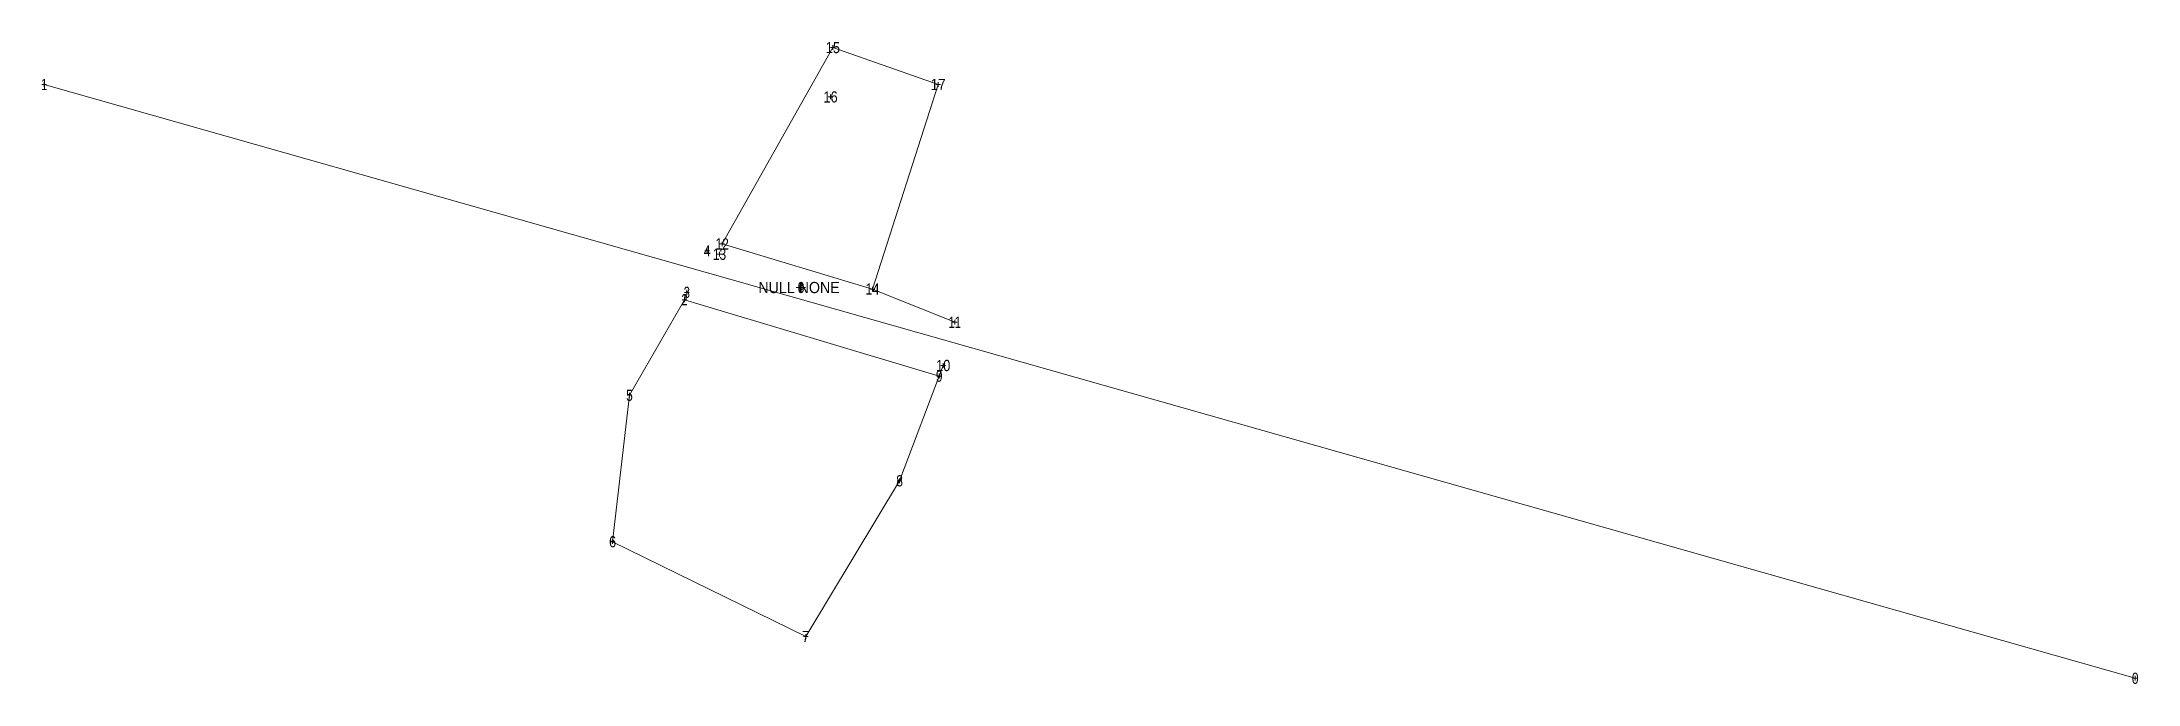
# Model space of a CAD drawing. Header units: metres. Extents: x 540756 to 541037, y 1835385 to 1835471.
import ezdxf
from ezdxf.enums import TextEntityAlignment as Align

# ---------------------------------------------------------------- set-up
doc = ezdxf.new("R2010")
doc.units = ezdxf.units.M
doc.header["$LTSCALE"] = 0.6
for name, color, linetype, lineweight in [('10', 7, 'Continuous', 13), ('11', 7, 'Continuous', 13), ('15', 7, 'Continuous', 13)]:
    doc.layers.add(name, color=color, linetype=linetype, lineweight=lineweight)
doc.layers.add('12', color=7, linetype='Continuous')

msp = doc.modelspace()

# ---------------------------------------------------------------- hatches: boundary and pattern name
at = {"layer": '10'}
msp.add_hatch(color=256, dxfattribs=at).paths.add_polyline_path([(540857.75, 1835437.903, 1), (540857.6, 1835437.903, 1)])

# ---------------------------------------------------------------- linework, layer by layer
for p, q in [((540857.68, 1835438.53), (540857.68, 1835438.22)), ((540857.36, 1835437.9), (540857.05, 1835437.9)), ((540857.68, 1835437.59), (540857.68, 1835437.28)), ((540858.3, 1835437.9), (540857.99, 1835437.9))]:
    msp.add_line(p, q, dxfattribs=at)
for radius in [0.312, 0.075]:
    msp.add_circle((540857.675, 1835437.903), radius, dxfattribs=at)
at = {"layer": '11'}
for p, q in [((540862.26, 1835470.03), (540861.64, 1835470.03)), ((540861.95, 1835470.35), (540861.95, 1835469.72)), ((540756.57, 1835465.09), (540755.95, 1835465.09)), ((540756.26, 1835465.41), (540756.26, 1835464.78)), ((540876.36, 1835465.09), (540875.74, 1835465.09)), ((540876.05, 1835465.41), (540876.05, 1835464.78)), ((540861.95, 1835463.42), (540861.32, 1835463.42)), ((540861.64, 1835463.73), (540861.64, 1835463.11)), ((540845.43, 1835442.82), (540844.8, 1835442.82)), ((540845.11, 1835443.13), (540845.11, 1835442.51)), ((540847.07, 1835442.35), (540846.44, 1835442.35)), ((540846.75, 1835442.66), (540846.75, 1835442.04)), ((540847.42, 1835443.73), (540846.79, 1835443.73)), ((540847.11, 1835444.04), (540847.11, 1835443.42)), ((540842.38, 1835436.27), (540841.76, 1835436.27)), ((540842.69, 1835437.25), (540842.06, 1835437.25)), ((540842.07, 1835436.59), (540842.07, 1835435.96)), ((540842.38, 1835437.57), (540842.38, 1835436.94)), ((540857.99, 1835437.9), (540857.36, 1835437.9)), ((540857.68, 1835438.22), (540857.68, 1835437.59)), ((540867.55, 1835437.69), (540866.93, 1835437.69)), ((540867.24, 1835438), (540867.24, 1835437.37)), ((540878.59, 1835433.25), (540877.96, 1835433.25)), ((540878.28, 1835433.56), (540878.28, 1835432.94)), ((540877.05, 1835427.46), (540876.42, 1835427.46)), ((540876.74, 1835427.77), (540876.74, 1835427.15)), ((540876.51, 1835426.04), (540875.88, 1835426.04)), ((540876.19, 1835426.35), (540876.19, 1835425.72)), ((540835, 1835423.47), (540834.38, 1835423.47)), ((540834.69, 1835423.78), (540834.69, 1835423.16)), ((540871.21, 1835412.02), (540870.58, 1835412.02)), ((540870.89, 1835412.33), (540870.89, 1835411.71)), ((540832.74, 1835403.87), (540832.11, 1835403.87)), ((540832.43, 1835404.18), (540832.43, 1835403.56)), ((540858.63, 1835391.16), (540858, 1835391.16)), ((540858.32, 1835391.48), (540858.32, 1835390.85)), ((541036.79, 1835385.58), (541036.17, 1835385.58)), ((541036.48, 1835385.89), (541036.48, 1835385.27))]:
    msp.add_line(p, q, dxfattribs=at)
at = {"layer": '15'}
for p, q in [((540756.26, 1835465.09), (541036.48, 1835385.58)), ((540878.28, 1835433.25), (540867.24, 1835437.69))]:
    msp.add_line(p, q, dxfattribs=at)
msp.add_lwpolyline([(540861.95, 1835470.03), (540847.11, 1835443.73), (540867.24, 1835437.69), (540876.05, 1835465.09)], close=True, dxfattribs=at)
msp.add_lwpolyline([(540876.74, 1835427.46), (540870.89, 1835412.02), (540858.32, 1835391.17), (540832.43, 1835403.87), (540834.69, 1835423.47), (540842.07, 1835436.27), (540876.19, 1835426.04)], dxfattribs=at)

# ---------------------------------------------------------------- texts
at = {"layer": '12'}
for s, width, p in [('15', 0.85, (540861.95, 1835469.28)), ('1', 0.7, (540756.26, 1835464.34)), ('16', 0.85, (540861.64, 1835462.67)), ('17', 0.9, (540876.05, 1835464.34)), ('12', 0.8, (540847.11, 1835442.98)), ('4', 0.8, (540845.105, 1835442.07)), ('13', 0.8, (540846.755, 1835441.6)), ('NULL NONE ', 0.95, (540857.68, 1835437.15)), ('0', 0.8, (540857.68, 1835437.15)), ('2', 0.75, (540842.07, 1835435.52)), ('3', 0.75, (540842.375, 1835436.5)), ('14', 0.85, (540867.245, 1835436.94)), ('11', 0.75, (540878.28, 1835432.5)), ('10', 0.85, (540876.74, 1835426.71)), ('9', 0.8, (540876.195, 1835425.29)), ('5', 0.8, (540834.69, 1835422.72)), ('8', 0.8, (540870.89, 1835411.27)), ('6', 0.85, (540832.43, 1835403.12)), ('7', 0.9, (540858.32, 1835390.42)), ('0', 0.8, (541036.48, 1835384.83))]:
    msp.add_text(s, height=1.5, dxfattribs=dict(at, width=width)).set_placement(p, align=Align.CENTER)

doc.saveas('drawing.dxf')
